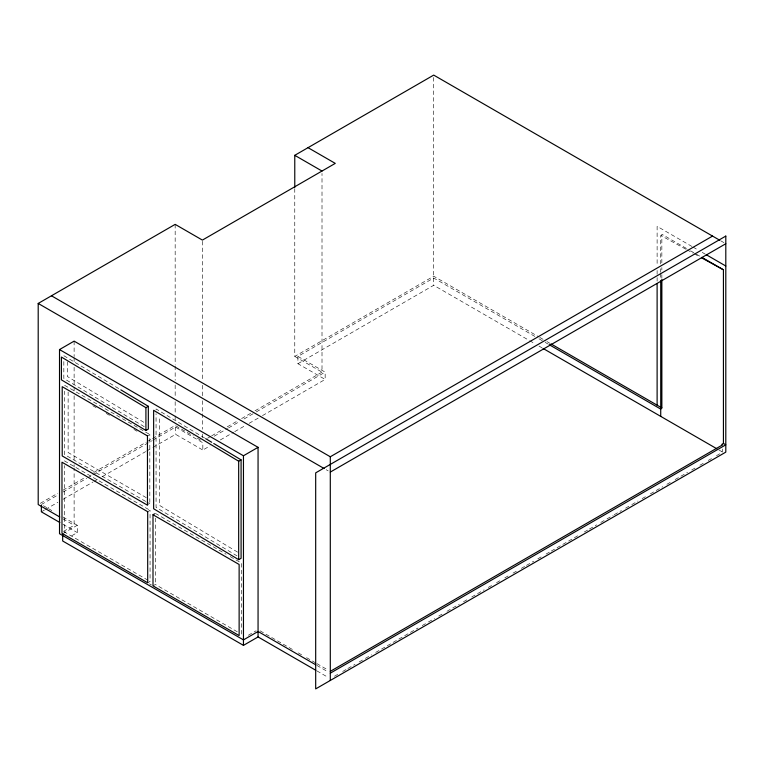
<?xml version="1.0" encoding="UTF-8"?>
<svg xmlns="http://www.w3.org/2000/svg" width="764" height="764" viewBox="0 0 764 764"><rect width="100%" height="100%" fill="white"/><g stroke="black" fill="none" stroke-linecap="round" stroke-linejoin="round"><path stroke-width="0.57" stroke-dasharray="3.82 2.86" d="M147.462 435.9L149.83 434.525L149.83 503.81L147.462 505.176M40.263 503.352L57.768 493.238M62.915 490.268L84.546 477.786M93.81 472.429L146.335 442.108M147.366 441.516L151.482 439.138M152.513 438.536L175.166 425.462L193.321 435.938M294.77 188.632L294.77 356.406L433.704 276.196L538.725 336.819M41.361 504.536L57.854 495.015M63.011 492.035L86.724 478.35M87.755 477.748L91.881 475.37M92.912 474.778L151.683 440.847M152.704 440.245L175.596 427.038L202.832 442.757L202.832 450.053L210.033 445.899M297.922 356.406L325.158 372.135L325.158 379.431L297.922 363.702L297.922 356.406L433.704 278.02L534.829 336.399M41.361 511.832L44.455 510.037M45.487 509.445L57.883 502.292M63.04 499.312L92.988 482.017M94.02 481.425L98.155 479.038M102.28 476.66L145.647 451.619M146.688 451.018L151.845 448.038M152.876 447.446L175.596 434.324L202.832 450.053M297.922 363.702L433.704 285.306L528.64 340.114M207.56 438.211L210.654 436.425M211.685 435.824L223.021 429.282M227.147 426.895L237.461 420.945M241.586 418.567L250.859 413.209M254.985 410.822L322.007 372.135L322.007 173.418M214.14 436.234L227.5 428.518M228.531 427.926L239.839 421.394M243.955 419.016L255.262 412.493M256.284 411.901L325.158 372.135M220.309 439.959L233.669 432.243M234.701 431.65L244.977 425.72M249.093 423.342L258.347 418.003M262.453 415.626L325.158 379.431M63.412 531.457L74.118 525.279L74.118 468.256M62.677 533.711L77.279 525.279L77.279 532.565L70.46 536.5M147.691 511.689L150.059 510.323L150.059 581.423L147.691 582.789M153.001 585.854L155.369 584.489L239.447 633.031M248.319 635.266L256.112 630.768M334.422 676.264L338.548 673.877M342.683 671.489L346.808 669.111M347.84 668.51L355.069 664.336M359.204 661.949L364.361 658.969M365.393 658.377L371.591 654.796M375.726 652.418L418.051 627.979M422.186 625.592L427.343 622.612M428.375 622.011L434.573 618.439M438.708 616.051L442.833 613.664M446.969 611.286L459.355 604.133M463.481 601.745L467.616 599.358M471.741 596.98L484.137 589.827M488.263 587.44L492.398 585.052M496.524 582.674L500.659 580.287M504.784 577.899L508.91 575.521M513.045 573.134L517.171 570.746M521.306 568.368L525.431 565.981M526.463 565.379L533.692 561.215M537.827 558.828L541.953 556.44M546.088 554.062L550.214 551.675M551.245 551.073L580.153 534.389M584.288 532.002L588.414 529.614M589.445 529.022L596.674 524.849M600.81 522.461L605.967 519.482M606.998 518.89L613.196 515.308M614.227 514.716L621.457 510.543M625.592 508.156L630.749 505.176M631.78 504.584L637.978 501.003M642.104 498.615L646.239 496.237M650.365 493.85L662.76 486.697M666.886 484.309L671.021 481.931M675.147 479.544L687.533 472.391M691.668 470.003L695.794 467.625M699.929 465.238L704.055 462.85M708.19 460.472L712.315 458.085M716.451 455.697L720.576 453.319M685.805 249.169L660.726 235.417L660.726 263.972M686.855 249.742L693.12 253.18M694.17 253.753L699.394 256.618M720.643 240.755L725.8 243.735M691.974 246.476L657.116 226.354L657.116 265.691M692.996 247.068L698.124 250.029M702.221 252.397L705.296 254.173M686.483 248.472L661.853 234.252L661.853 262.797M690.589 250.84L699.824 256.169M539.747 337.421L545.926 340.983M546.957 341.575L550.042 343.361M538.964 338.786L544.121 341.766M545.152 342.358L548.246 344.144M529.672 340.715L534.829 343.695M538.964 346.073L542.058 347.859M718.8 449.901L721.856 451.667L721.856 449.585M294.77 356.406L322.007 372.135M326.161 469.698L328.224 470.891M197.36 438.269L202.403 441.181M64.577 385.304L149.83 434.525M92.807 405.713L96.923 408.081M106.177 413.429L110.283 415.797M133.939 429.454L137.023 431.24M146.277 497.66L68.13 452.536L68.13 391.464M145.723 501.432L64.577 454.59L64.577 391.178M146.745 502.034L149.83 503.81M64.348 460.835L150.059 510.323M155.369 513.389L226.115 554.234M230.222 556.603L241.5 563.116L241.5 634.216M43.414 505.72L47.511 508.089M48.543 508.681L52.649 511.059M62.906 516.98L77.279 525.279M260.123 630.844L294.178 650.498M298.304 652.886L302.429 655.264M306.555 657.651L315.847 663.009M316.879 663.61L328.224 670.162M62.829 518.756L74.118 525.279M316.879 665.434L328.224 671.986M62.906 524.276L77.279 532.565M316.879 670.897L328.224 677.448M147.987 580.229L64.348 531.945L64.348 465.582M149.448 583.811L151.511 584.995M204.647 438.049L156.057 408.95L156.057 412.512M63.832 355.709L119.824 389.239M143.823 422.301L67.318 376.48L67.318 361.897M144.253 426.665L63.832 378.495L63.832 360.264M237.594 552.124L159.542 505.386L159.542 416.332M237.041 555.896L156.057 507.401L156.057 413.696M722.639 448.993L722.639 452.126M661.853 267.553L661.853 269.931M661.853 274.696L661.853 278.258M660.726 268.727L660.726 272.29M660.726 273.483L660.726 279.433M657.116 270.466L657.116 276.425M657.116 277.618L657.116 281.19M433.704 77.479L433.704 276.196M433.704 278.02L433.704 285.306M202.403 241.281L202.403 380.501M202.403 385.257L202.403 395.972M202.403 400.728L202.403 412.627M202.403 413.821L202.403 429.282M202.403 434.047L202.403 437.619M175.596 427.038L175.596 434.324M175.166 224.368L175.166 364.772M175.166 365.966L175.166 380.243M175.166 384.999L175.166 396.898M175.166 401.663L175.166 414.747M175.166 415.941L175.166 420.697M155.369 518.126L155.369 584.489M74.118 341.136L74.118 356.578M74.118 357.772L74.118 362.518M74.118 367.274L74.118 386.278M74.118 387.472L74.118 391.034M74.118 395.781L74.118 459.938M74.118 464.684L74.118 467.062"/><path stroke-width="1.15" d="M661.853 279.452L661.853 407.909L660.726 409.084L549.278 344.736M59.754 516.98L38.2 504.536L38.2 303.442L175.166 224.368L202.403 240.097L335.262 163.381L308.026 147.662M294.77 187.447L294.77 155.321L433.704 75.101L719.678 240.202M258.06 631.475L243.458 639.907L59.516 533.711L59.516 349.568L74.118 341.136L258.06 447.332L258.06 631.475L315.847 664.833M59.516 349.568L243.458 455.764L258.06 447.332M153.001 514.755L239.132 564.481L239.132 635.581L153.001 585.854L153.001 514.755L154.576 513.838M51.465 295.792L330.296 456.767L712.535 236.086M330.296 472.085L725.8 243.735M62.677 534.752L62.677 540.998L243.458 645.37L258.06 636.937L315.847 670.305M330.296 673.179L725.8 444.829L723.432 443.464L721.856 444.371L722.639 444.829L330.296 671.355M145.914 407.661L148.331 406.314L148.331 429.101L145.914 430.447L61.416 379.842L61.416 357.046L145.914 407.661L145.914 430.447M238.674 461.208L241.09 459.871L241.09 558.322L238.674 559.659L153.64 508.748L153.64 410.297L238.674 461.208L238.674 559.659M701.486 257.764L723.432 269.797L723.432 443.464M706.328 254.765L725.8 266.006M701.877 257.363L723.432 269.797M294.77 155.321L322.007 171.04M551.073 343.953L661.853 407.909M543.089 348.46L716.756 448.726M38.2 303.442L324.098 468.504M59.831 522.5L41.361 511.832L41.361 505.577M205.659 438.651L211.733 442.289M213.758 443.502L241.09 459.871M120.836 389.85L148.331 406.314M660.726 280.617L660.726 416.37M657.116 283.578L657.116 405.178M330.296 456.767L330.296 680.466M258.06 631.732L258.06 636.937M243.458 455.764L243.458 645.37M725.8 236.086L315.685 472.859L315.685 688.899L725.8 452.126L725.8 236.086M147.462 435.9L62.209 386.679L62.209 455.955L147.462 505.176L147.462 435.9M147.691 511.689L61.98 462.21L61.98 533.31L147.691 582.789L147.691 511.689"/></g></svg>
